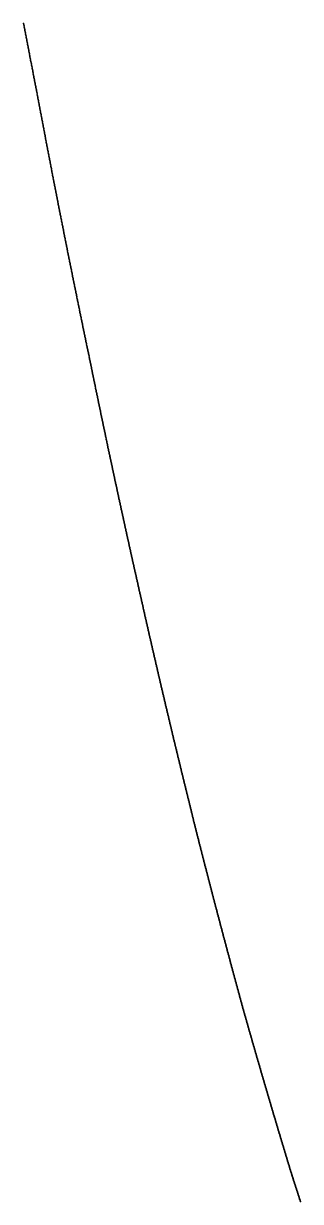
# Model space of a CAD drawing. Header units: metres. Extents: x 0 to 360, y 46 to 216.
# Drawn here: x 169.94 to 179.99, y 89.72 to 132.54 of the extents above; entities that cross this region are included whole.
import ezdxf

# ---------------------------------------------------------------- set-up
doc = ezdxf.new("R2010")
doc.units = ezdxf.units.M

msp = doc.modelspace()

# ---------------------------------------------------------------- linework, layer by layer
for p in [(169.938, 132.541), (169.946, 132.498), (169.954, 132.456), (169.962, 132.414), (169.97, 132.372), (169.978, 132.33), (169.986, 132.287), (169.994, 132.245), (170.002, 132.203), (170.01, 132.161), (170.018, 132.119), (170.027, 132.077), (170.035, 132.035), (170.043, 131.993), (170.051, 131.951), (170.059, 131.909), (170.067, 131.867), (170.075, 131.825), (170.083, 131.784), (170.091, 131.742), (170.099, 131.7), (170.107, 131.658), (170.115, 131.616), (170.123, 131.575), (170.131, 131.533), (170.139, 131.491), (170.147, 131.45), (170.155, 131.408), (170.163, 131.366), (170.171, 131.325), (170.179, 131.283), (170.187, 131.242), (170.195, 131.2), (170.203, 131.159), (170.211, 131.117), (170.22, 131.076), (170.228, 131.034), (170.236, 130.993), (170.244, 130.952), (170.252, 130.91), (170.26, 130.869), (170.268, 130.828), (170.276, 130.787), (170.284, 130.745), (170.292, 130.704), (170.3, 130.663), (170.308, 130.622), (170.316, 130.581), (170.324, 130.539), (170.332, 130.498), (170.34, 130.457), (170.348, 130.416), (170.356, 130.375), (170.364, 130.334), (170.372, 130.293), (170.38, 130.252), (170.388, 130.211), (170.396, 130.17), (170.404, 130.129), (170.412, 130.089), (170.42, 130.048), (170.428, 130.006), (170.436, 129.954), (170.444, 129.909), (170.452, 129.866), (170.46, 129.823), (170.468, 129.781), (170.476, 129.738), (170.484, 129.695), (170.492, 129.653), (170.5, 129.61), (170.508, 129.568), (170.516, 129.525), (170.524, 129.483), (170.532, 129.44), (170.54, 129.398), (170.548, 129.356), (170.556, 129.313), (170.564, 129.271), (170.572, 129.229), (170.58, 129.186), (170.588, 129.144), (170.596, 129.102), (170.604, 129.06), (170.612, 129.017), (170.62, 128.975), (170.628, 128.933), (170.636, 128.891), (170.644, 128.849), (170.652, 128.807), (170.66, 128.765), (170.668, 128.723), (170.676, 128.681), (170.684, 128.639), (170.692, 128.597), (170.7, 128.555), (170.708, 128.513), (170.716, 128.471), (170.724, 128.429), (170.731, 128.388), (170.739, 128.346), (170.747, 128.304), (170.755, 128.262), (170.763, 128.221), (170.771, 128.179), (170.779, 128.137), (170.787, 128.096), (170.795, 128.054), (170.803, 128.012), (170.811, 127.971), (170.819, 127.929), (170.827, 127.888), (170.835, 127.846), (170.843, 127.805), (170.851, 127.763), (170.859, 127.722), (170.867, 127.681), (170.875, 127.639), (170.883, 127.598), (170.891, 127.557), (170.899, 127.515), (170.907, 127.474), (170.915, 127.433), (170.922, 127.392), (170.93, 127.35), (170.938, 127.309), (170.946, 127.268), (170.954, 127.227), (170.962, 127.186), (170.97, 127.145), (170.978, 127.104), (170.986, 127.063), (170.994, 127.022), (171.002, 126.981), (171.01, 126.94), (171.018, 126.899), (171.026, 126.858), (171.034, 126.817), (171.042, 126.776), (171.049, 126.735), (171.057, 126.694), (171.065, 126.654), (171.073, 126.613), (171.081, 126.572), (171.089, 126.531), (171.097, 126.491), (171.105, 126.45), (171.113, 126.409), (171.121, 126.369), (171.129, 126.328), (171.137, 126.287), (171.145, 126.247), (171.152, 126.206), (171.16, 126.166), (171.168, 126.125), (171.176, 126.085), (171.184, 126.044), (171.192, 126.004), (171.2, 125.964), (171.208, 125.923), (171.216, 125.883), (171.224, 125.843), (171.232, 125.802), (171.24, 125.762), (171.247, 125.722), (171.255, 125.681), (171.263, 125.641), (171.271, 125.601), (171.279, 125.561), (171.287, 125.521), (171.295, 125.481), (171.303, 125.441), (171.311, 125.4), (171.319, 125.36), (171.326, 125.32), (171.334, 125.28), (171.342, 125.24), (171.35, 125.2), (171.358, 125.161), (171.366, 125.121), (171.374, 125.081), (171.382, 125.041), (171.39, 125.001), (171.398, 124.961), (171.405, 124.921), (171.413, 124.882), (171.421, 124.842), (171.429, 124.802), (171.437, 124.762), (171.445, 124.723), (171.453, 124.683), (171.461, 124.643), (171.469, 124.604), (171.476, 124.564), (171.484, 124.525), (171.492, 124.485), (171.5, 124.446), (171.508, 124.406), (171.516, 124.367), (171.524, 124.327), (171.532, 124.288), (171.539, 124.248), (171.547, 124.209), (171.555, 124.17), (171.563, 124.13), (171.571, 124.091), (171.579, 124.052), (171.587, 124.012), (171.595, 123.973), (171.602, 123.934), (171.61, 123.895), (171.618, 123.856), (171.626, 123.816), (171.634, 123.777), (171.642, 123.738), (171.65, 123.699), (171.657, 123.66), (171.665, 123.621), (171.673, 123.582), (171.681, 123.543), (171.689, 123.504), (171.697, 123.465), (171.705, 123.426), (171.712, 123.387), (171.72, 123.348), (171.728, 123.309), (171.736, 123.271), (171.744, 123.232), (171.752, 123.193), (171.76, 123.154), (171.767, 123.115), (171.775, 123.077), (171.783, 123.038), (171.791, 122.999), (171.799, 122.961), (171.807, 122.922), (171.814, 122.883), (171.822, 122.845), (171.83, 122.806), (171.838, 122.768), (171.846, 122.729), (171.854, 122.69), (171.861, 122.652), (171.869, 122.614), (171.877, 122.575), (171.885, 122.537), (171.893, 122.498), (171.901, 122.46), (171.908, 122.421), (171.916, 122.383), (171.924, 122.345), (171.932, 122.307), (171.94, 122.268), (171.948, 122.23), (171.955, 122.192), (171.963, 122.154), (171.971, 122.115), (171.979, 122.077), (171.987, 122.039), (171.995, 122.001), (172.002, 121.963), (172.01, 121.925), (172.018, 121.887), (172.026, 121.849), (172.034, 121.811), (172.041, 121.773), (172.049, 121.735), (172.057, 121.697), (172.065, 121.659), (172.073, 121.621), (172.081, 121.583), (172.088, 121.545), (172.096, 121.507), (172.104, 121.469), (172.112, 121.432), (172.12, 121.394), (172.127, 121.356), (172.135, 121.318), (172.143, 121.281), (172.151, 121.243), (172.159, 121.205), (172.166, 121.168), (172.174, 121.13), (172.182, 121.092), (172.19, 121.055), (172.198, 121.017), (172.205, 120.98), (172.213, 120.942), (172.221, 120.905), (172.229, 120.867), (172.237, 120.83), (172.244, 120.792), (172.252, 120.755), (172.26, 120.717), (172.268, 120.68), (172.276, 120.643), (172.283, 120.605), (172.291, 120.568), (172.299, 120.531), (172.307, 120.493), (172.314, 120.456), (172.322, 120.419), (172.33, 120.382), (172.338, 120.345), (172.346, 120.307), (172.353, 120.27), (172.361, 120.233), (172.369, 120.196), (172.377, 120.159), (172.384, 120.122), (172.392, 120.081), (172.4, 120.035), (172.408, 119.996), (172.416, 119.958), (172.423, 119.921), (172.431, 119.883), (172.439, 119.845), (172.447, 119.807), (172.454, 119.769), (172.462, 119.731), (172.47, 119.693), (172.478, 119.656), (172.486, 119.618), (172.493, 119.58), (172.501, 119.542), (172.509, 119.505), (172.517, 119.467), (172.524, 119.429), (172.532, 119.392), (172.54, 119.354), (172.548, 119.317), (172.555, 119.279), (172.563, 119.241), (172.571, 119.204), (172.579, 119.166), (172.586, 119.129), (172.594, 119.091), (172.602, 119.054), (172.61, 119.016), (172.617, 118.979), (172.625, 118.942), (172.633, 118.904), (172.641, 118.867), (172.648, 118.83), (172.656, 118.792), (172.664, 118.755), (172.672, 118.718), (172.679, 118.681), (172.687, 118.643), (172.695, 118.606), (172.703, 118.569), (172.71, 118.532), (172.718, 118.495), (172.726, 118.458), (172.734, 118.42), (172.741, 118.383), (172.749, 118.346), (172.757, 118.309), (172.764, 118.272), (172.772, 118.235), (172.78, 118.198), (172.788, 118.161), (172.795, 118.124), (172.803, 118.087), (172.811, 118.051), (172.819, 118.014), (172.826, 117.977), (172.834, 117.94), (172.842, 117.903), (172.849, 117.866), (172.857, 117.83), (172.865, 117.793), (172.873, 117.756), (172.88, 117.719), (172.888, 117.683), (172.896, 117.646), (172.904, 117.609), (172.911, 117.573), (172.919, 117.536), (172.927, 117.499), (172.934, 117.463), (172.942, 117.426), (172.95, 117.39), (172.958, 117.353), (172.965, 117.317), (172.973, 117.28), (172.981, 117.244), (172.988, 117.207), (172.996, 117.171), (173.004, 117.135), (173.011, 117.098), (173.019, 117.062), (173.027, 117.026), (173.035, 116.989), (173.042, 116.953), (173.05, 116.917), (173.058, 116.88), (173.065, 116.844), (173.073, 116.808), (173.081, 116.772), (173.088, 116.736), (173.096, 116.699), (173.104, 116.663), (173.112, 116.627), (173.119, 116.591), (173.127, 116.555), (173.135, 116.519), (173.142, 116.483), (173.15, 116.447), (173.158, 116.411), (173.165, 116.375), (173.173, 116.339), (173.181, 116.303), (173.188, 116.267), (173.196, 116.231), (173.204, 116.195), (173.212, 116.159), (173.219, 116.124), (173.227, 116.088), (173.235, 116.052), (173.242, 116.016), (173.25, 115.98), (173.258, 115.945), (173.265, 115.909), (173.273, 115.873), (173.281, 115.837), (173.288, 115.802), (173.296, 115.766), (173.304, 115.731), (173.311, 115.695), (173.319, 115.659), (173.327, 115.624), (173.334, 115.588), (173.342, 115.553), (173.35, 115.517), (173.357, 115.482), (173.365, 115.446), (173.373, 115.411), (173.38, 115.375), (173.388, 115.34), (173.396, 115.304), (173.403, 115.269), (173.411, 115.234), (173.419, 115.198), (173.426, 115.163), (173.434, 115.128), (173.442, 115.092), (173.449, 115.057), (173.457, 115.022), (173.465, 114.987), (173.472, 114.952), (173.48, 114.916), (173.488, 114.881), (173.495, 114.846), (173.503, 114.811), (173.51, 114.776), (173.518, 114.741), (173.526, 114.706), (173.533, 114.671), (173.541, 114.635), (173.549, 114.6), (173.556, 114.565), (173.564, 114.53), (173.572, 114.495), (173.579, 114.461), (173.587, 114.426), (173.595, 114.391), (173.602, 114.356), (173.61, 114.321), (173.617, 114.286), (173.625, 114.251), (173.633, 114.216), (173.64, 114.182), (173.648, 114.147), (173.656, 114.112), (173.663, 114.077), (173.671, 114.043), (173.679, 114.008), (173.686, 113.973), (173.694, 113.939), (173.701, 113.904), (173.709, 113.869), (173.717, 113.835), (173.724, 113.8), (173.732, 113.766), (173.74, 113.731), (173.747, 113.696), (173.755, 113.662), (173.762, 113.627), (173.77, 113.593), (173.778, 113.559), (173.785, 113.524), (173.793, 113.49), (173.801, 113.455), (173.808, 113.421), (173.816, 113.387), (173.823, 113.352), (173.831, 113.318), (173.839, 113.284), (173.846, 113.249), (173.854, 113.215), (173.861, 113.181), (173.869, 113.146), (173.877, 113.112), (173.884, 113.078), (173.892, 113.044), (173.899, 113.01), (173.907, 112.976), (173.915, 112.941), (173.922, 112.907), (173.93, 112.873), (173.937, 112.839), (173.945, 112.805), (173.953, 112.771), (173.96, 112.737), (173.968, 112.703), (173.975, 112.669), (173.983, 112.635), (173.991, 112.601), (173.998, 112.567), (174.006, 112.533), (174.013, 112.499), (174.021, 112.465), (174.029, 112.432), (174.036, 112.398), (174.044, 112.364), (174.051, 112.33), (174.059, 112.296), (174.067, 112.263), (174.074, 112.229), (174.082, 112.195), (174.089, 112.161), (174.097, 112.128), (174.105, 112.094), (174.112, 112.06), (174.12, 112.027), (174.127, 111.993), (174.135, 111.959), (174.142, 111.926), (174.15, 111.892), (174.158, 111.859), (174.165, 111.825), (174.173, 111.792), (174.18, 111.758), (174.188, 111.725), (174.195, 111.691), (174.203, 111.658), (174.211, 111.624), (174.218, 111.591), (174.226, 111.558), (174.233, 111.524), (174.241, 111.491), (174.248, 111.458), (174.256, 111.424), (174.264, 111.391), (174.271, 111.358), (174.279, 111.324), (174.286, 111.286), (174.294, 111.246), (174.301, 111.213), (174.309, 111.18), (174.317, 111.146), (174.324, 111.113), (174.332, 111.079), (174.339, 111.046), (174.347, 111.013), (174.354, 110.979), (174.362, 110.946), (174.369, 110.913), (174.377, 110.88), (174.385, 110.846), (174.392, 110.813), (174.4, 110.78), (174.407, 110.747), (174.415, 110.714), (174.422, 110.68), (174.43, 110.647), (174.437, 110.614), (174.445, 110.581), (174.452, 110.548), (174.46, 110.515), (174.468, 110.482), (174.475, 110.449), (174.483, 110.416), (174.49, 110.383), (174.498, 110.35), (174.505, 110.317), (174.513, 110.284), (174.52, 110.251), (174.528, 110.218), (174.535, 110.185), (174.543, 110.152), (174.551, 110.119), (174.558, 110.086), (174.566, 110.053), (174.573, 110.021), (174.581, 109.988), (174.588, 109.955), (174.596, 109.922), (174.603, 109.889), (174.611, 109.857), (174.618, 109.824), (174.626, 109.791), (174.633, 109.759), (174.641, 109.726), (174.648, 109.693), (174.656, 109.661), (174.663, 109.628), (174.671, 109.595), (174.679, 109.563), (174.686, 109.53), (174.694, 109.498), (174.701, 109.465), (174.709, 109.433), (174.716, 109.4), (174.724, 109.368), (174.731, 109.335), (174.739, 109.303), (174.746, 109.27), (174.754, 109.238), (174.761, 109.205), (174.769, 109.173), (174.776, 109.14), (174.784, 109.108), (174.791, 109.076), (174.799, 109.043), (174.806, 109.011), (174.814, 108.979), (174.821, 108.946), (174.829, 108.914), (174.836, 108.882), (174.844, 108.85), (174.851, 108.817), (174.859, 108.785), (174.866, 108.753), (174.874, 108.721), (174.881, 108.689), (174.889, 108.657), (174.896, 108.624), (174.904, 108.592), (174.911, 108.56), (174.919, 108.528), (174.926, 108.496), (174.934, 108.464), (174.941, 108.432), (174.949, 108.4), (174.956, 108.368), (174.964, 108.336), (174.971, 108.304), (174.979, 108.272), (174.986, 108.24), (174.994, 108.208), (175.001, 108.176), (175.009, 108.144), (175.016, 108.113), (175.024, 108.081), (175.031, 108.049), (175.039, 108.017), (175.046, 107.985), (175.054, 107.954), (175.061, 107.922), (175.069, 107.89), (175.076, 107.858), (175.083, 107.826), (175.091, 107.795), (175.098, 107.763), (175.106, 107.731), (175.113, 107.7), (175.121, 107.668), (175.128, 107.636), (175.136, 107.605), (175.143, 107.573), (175.151, 107.542), (175.158, 107.51), (175.166, 107.479), (175.173, 107.447), (175.181, 107.415), (175.188, 107.384), (175.196, 107.352), (175.203, 107.321), (175.211, 107.29), (175.218, 107.258), (175.225, 107.227), (175.233, 107.195), (175.24, 107.164), (175.248, 107.132), (175.255, 107.101), (175.263, 107.07), (175.27, 107.038), (175.278, 107.007), (175.285, 106.976), (175.293, 106.944), (175.3, 106.913), (175.307, 106.882), (175.315, 106.851), (175.322, 106.819), (175.33, 106.788), (175.337, 106.757), (175.345, 106.726), (175.352, 106.695), (175.36, 106.664), (175.367, 106.632), (175.375, 106.601), (175.382, 106.57), (175.389, 106.539), (175.397, 106.508), (175.404, 106.477), (175.412, 106.446), (175.419, 106.415), (175.427, 106.384), (175.434, 106.353), (175.442, 106.322), (175.449, 106.291), (175.456, 106.26), (175.464, 106.229), (175.471, 106.198), (175.479, 106.167), (175.486, 106.136), (175.494, 106.105), (175.501, 106.075), (175.508, 106.044), (175.516, 106.013), (175.523, 105.982), (175.531, 105.951), (175.538, 105.921), (175.546, 105.89), (175.553, 105.859), (175.56, 105.828), (175.568, 105.798), (175.575, 105.767), (175.583, 105.736), (175.59, 105.706), (175.598, 105.675), (175.605, 105.644), (175.612, 105.614), (175.62, 105.583), (175.627, 105.552), (175.635, 105.522), (175.642, 105.491), (175.65, 105.461), (175.657, 105.43), (175.664, 105.4), (175.672, 105.369), (175.679, 105.339), (175.687, 105.308), (175.694, 105.278), (175.701, 105.247), (175.709, 105.217), (175.716, 105.186), (175.724, 105.156), (175.731, 105.126), (175.739, 105.095), (175.746, 105.065), (175.753, 105.034), (175.761, 105.004), (175.768, 104.974), (175.776, 104.944), (175.783, 104.913), (175.79, 104.883), (175.798, 104.853), (175.805, 104.822), (175.813, 104.792), (175.82, 104.762), (175.827, 104.732), (175.835, 104.702), (175.842, 104.671), (175.85, 104.641), (175.857, 104.611), (175.864, 104.581), (175.872, 104.551), (175.879, 104.521), (175.887, 104.491), (175.894, 104.461), (175.901, 104.431), (175.909, 104.401), (175.916, 104.371), (175.924, 104.341), (175.931, 104.311), (175.938, 104.281), (175.946, 104.251), (175.953, 104.221), (175.96, 104.191), (175.968, 104.161), (175.975, 104.131), (175.983, 104.101), (175.99, 104.071), (175.997, 104.041), (176.005, 104.012), (176.012, 103.982), (176.02, 103.952), (176.027, 103.922), (176.034, 103.892), (176.042, 103.863), (176.049, 103.833), (176.056, 103.803), (176.064, 103.773), (176.071, 103.744), (176.079, 103.714), (176.086, 103.684), (176.093, 103.655), (176.101, 103.625), (176.108, 103.595), (176.115, 103.561), (176.123, 103.527), (176.13, 103.497), (176.138, 103.468), (176.145, 103.439), (176.152, 103.41), (176.16, 103.381), (176.167, 103.351), (176.174, 103.322), (176.182, 103.293), (176.189, 103.264), (176.196, 103.235), (176.204, 103.206), (176.211, 103.177), (176.219, 103.148), (176.226, 103.119), (176.233, 103.09), (176.241, 103.06), (176.248, 103.031), (176.255, 103.002), (176.263, 102.973), (176.27, 102.944), (176.277, 102.916), (176.285, 102.887), (176.292, 102.858), (176.299, 102.829), (176.307, 102.8), (176.314, 102.771), (176.321, 102.742), (176.329, 102.713), (176.336, 102.684), (176.344, 102.655), (176.351, 102.627), (176.358, 102.598), (176.366, 102.569), (176.373, 102.54), (176.38, 102.511), (176.388, 102.483), (176.395, 102.454), (176.402, 102.425), (176.41, 102.396), (176.417, 102.368), (176.424, 102.339), (176.432, 102.31), (176.439, 102.281), (176.446, 102.253), (176.454, 102.224), (176.461, 102.195), (176.468, 102.167), (176.476, 102.138), (176.483, 102.11), (176.49, 102.081), (176.498, 102.052), (176.505, 102.024), (176.512, 101.995), (176.52, 101.967), (176.527, 101.938), (176.534, 101.91), (176.542, 101.881), (176.549, 101.853), (176.556, 101.824), (176.564, 101.796), (176.571, 101.767), (176.578, 101.739), (176.586, 101.71), (176.593, 101.682), (176.6, 101.654), (176.608, 101.625), (176.615, 101.597), (176.622, 101.568), (176.63, 101.54), (176.637, 101.512), (176.644, 101.483), (176.651, 101.455), (176.659, 101.427), (176.666, 101.399), (176.673, 101.37), (176.681, 101.342), (176.688, 101.314), (176.695, 101.286), (176.703, 101.257), (176.71, 101.229), (176.717, 101.201), (176.725, 101.173), (176.732, 101.144), (176.739, 101.116), (176.747, 101.088), (176.754, 101.06), (176.761, 101.032), (176.768, 101.004), (176.776, 100.976), (176.783, 100.948), (176.79, 100.92), (176.798, 100.891), (176.805, 100.863), (176.812, 100.835), (176.82, 100.807), (176.827, 100.779), (176.834, 100.751), (176.841, 100.723), (176.849, 100.695), (176.856, 100.667), (176.863, 100.639), (176.871, 100.612), (176.878, 100.584), (176.885, 100.556), (176.893, 100.528), (176.9, 100.5), (176.907, 100.472), (176.914, 100.444), (176.922, 100.416), (176.929, 100.388), (176.936, 100.361), (176.944, 100.333), (176.951, 100.305), (176.958, 100.277), (176.965, 100.249), (176.973, 100.222), (176.98, 100.194), (176.987, 100.166), (176.995, 100.138), (177.002, 100.111), (177.009, 100.083), (177.016, 100.055), (177.024, 100.028), (177.031, 100), (177.038, 99.972), (177.045, 99.945), (177.053, 99.917), (177.06, 99.889), (177.067, 99.862), (177.075, 99.834), (177.082, 99.807), (177.089, 99.779), (177.096, 99.752), (177.104, 99.724), (177.111, 99.696), (177.118, 99.669), (177.125, 99.641), (177.133, 99.614), (177.14, 99.586), (177.147, 99.559), (177.155, 99.532), (177.162, 99.504), (177.169, 99.477), (177.176, 99.449), (177.184, 99.422), (177.191, 99.394), (177.198, 99.367), (177.205, 99.34), (177.213, 99.312), (177.22, 99.285), (177.227, 99.258), (177.234, 99.23), (177.242, 99.203), (177.249, 99.176), (177.256, 99.148), (177.263, 99.121), (177.271, 99.094), (177.278, 99.067), (177.285, 99.039), (177.292, 99.012), (177.3, 98.985), (177.307, 98.958), (177.314, 98.931), (177.322, 98.903), (177.329, 98.876), (177.336, 98.849), (177.343, 98.822), (177.35, 98.795), (177.358, 98.768), (177.365, 98.741), (177.372, 98.713), (177.379, 98.686), (177.387, 98.659), (177.394, 98.632), (177.401, 98.605), (177.408, 98.578), (177.416, 98.551), (177.423, 98.524), (177.43, 98.497), (177.437, 98.47), (177.445, 98.443), (177.452, 98.416), (177.459, 98.389), (177.466, 98.362), (177.474, 98.335), (177.481, 98.308), (177.488, 98.282), (177.495, 98.255), (177.503, 98.228), (177.51, 98.201), (177.517, 98.174), (177.524, 98.147), (177.531, 98.12), (177.539, 98.094), (177.546, 98.067), (177.553, 98.04), (177.56, 98.013), (177.568, 97.986), (177.575, 97.96), (177.582, 97.933), (177.589, 97.906), (177.596, 97.879), (177.604, 97.853), (177.611, 97.826), (177.618, 97.799), (177.625, 97.773), (177.633, 97.746), (177.64, 97.719), (177.647, 97.693), (177.654, 97.666), (177.661, 97.639), (177.669, 97.613), (177.676, 97.586), (177.683, 97.56), (177.69, 97.533), (177.698, 97.507), (177.705, 97.48), (177.712, 97.453), (177.719, 97.427), (177.726, 97.4), (177.734, 97.374), (177.741, 97.347), (177.748, 97.321), (177.755, 97.294), (177.762, 97.268), (177.77, 97.242), (177.777, 97.215), (177.784, 97.189), (177.791, 97.162), (177.798, 97.136), (177.806, 97.11), (177.813, 97.083), (177.82, 97.057), (177.827, 97.03), (177.834, 97.004), (177.842, 96.978), (177.849, 96.951), (177.856, 96.925), (177.863, 96.899), (177.87, 96.873), (177.878, 96.846), (177.885, 96.818), (177.892, 96.786), (177.899, 96.76), (177.906, 96.735), (177.914, 96.71), (177.921, 96.684), (177.928, 96.659), (177.935, 96.633), (177.942, 96.608), (177.95, 96.583), (177.957, 96.557), (177.964, 96.532), (177.971, 96.507), (177.978, 96.481), (177.986, 96.456), (177.993, 96.431), (178, 96.405), (178.007, 96.38), (178.014, 96.355), (178.021, 96.33), (178.029, 96.304), (178.036, 96.279), (178.043, 96.254), (178.05, 96.229), (178.057, 96.203), (178.065, 96.178), (178.072, 96.153), (178.079, 96.128), (178.086, 96.103), (178.093, 96.077), (178.1, 96.052), (178.108, 96.027), (178.115, 96.002), (178.122, 95.977), (178.129, 95.952), (178.136, 95.927), (178.143, 95.901), (178.151, 95.876), (178.158, 95.851), (178.165, 95.826), (178.172, 95.801), (178.179, 95.776), (178.186, 95.751), (178.194, 95.726), (178.201, 95.701), (178.208, 95.676), (178.215, 95.651), (178.222, 95.626), (178.229, 95.601), (178.237, 95.576), (178.244, 95.551), (178.251, 95.526), (178.258, 95.501), (178.265, 95.476), (178.272, 95.451), (178.28, 95.426), (178.287, 95.401), (178.294, 95.377), (178.301, 95.352), (178.308, 95.327), (178.315, 95.302), (178.322, 95.277), (178.33, 95.252), (178.337, 95.227), (178.344, 95.202), (178.351, 95.178), (178.358, 95.153), (178.365, 95.128), (178.373, 95.103), (178.38, 95.078), (178.387, 95.054), (178.394, 95.029), (178.401, 95.004), (178.408, 94.979), (178.415, 94.955), (178.423, 94.93), (178.43, 94.905), (178.437, 94.881), (178.444, 94.856), (178.451, 94.831), (178.458, 94.806), (178.465, 94.782), (178.473, 94.757), (178.48, 94.732), (178.487, 94.708), (178.494, 94.683), (178.501, 94.659), (178.508, 94.634), (178.515, 94.609), (178.523, 94.585), (178.53, 94.56), (178.537, 94.536), (178.544, 94.511), (178.551, 94.486), (178.558, 94.462), (178.565, 94.437), (178.572, 94.413), (178.58, 94.388), (178.587, 94.364), (178.594, 94.339), (178.601, 94.315), (178.608, 94.29), (178.615, 94.266), (178.622, 94.241), (178.629, 94.217), (178.637, 94.193), (178.644, 94.168), (178.651, 94.144), (178.658, 94.119), (178.665, 94.095), (178.672, 94.07), (178.679, 94.046), (178.686, 94.022), (178.694, 93.997), (178.701, 93.973), (178.708, 93.949), (178.715, 93.924), (178.722, 93.9), (178.729, 93.876), (178.736, 93.851), (178.743, 93.827), (178.751, 93.803), (178.758, 93.778), (178.765, 93.754), (178.772, 93.73), (178.779, 93.706), (178.786, 93.681), (178.793, 93.657), (178.8, 93.633), (178.807, 93.609), (178.815, 93.584), (178.822, 93.56), (178.829, 93.536), (178.836, 93.512), (178.843, 93.488), (178.85, 93.464), (178.857, 93.439), (178.864, 93.415), (178.871, 93.391), (178.878, 93.367), (178.886, 93.343), (178.893, 93.319), (178.9, 93.295), (178.907, 93.271), (178.914, 93.246), (178.921, 93.222), (178.928, 93.198), (178.935, 93.174), (178.942, 93.15), (178.949, 93.126), (178.957, 93.102), (178.964, 93.078), (178.971, 93.054), (178.978, 93.03), (178.985, 93.006), (178.992, 92.982), (178.999, 92.958), (179.006, 92.934), (179.013, 92.91), (179.02, 92.886), (179.027, 92.862), (179.035, 92.839), (179.042, 92.815), (179.049, 92.791), (179.056, 92.767), (179.063, 92.743), (179.07, 92.719), (179.077, 92.695), (179.084, 92.671), (179.091, 92.648), (179.098, 92.624), (179.105, 92.6), (179.113, 92.576), (179.12, 92.552), (179.127, 92.528), (179.134, 92.505), (179.141, 92.481), (179.148, 92.457), (179.155, 92.433), (179.162, 92.41), (179.169, 92.386), (179.176, 92.362), (179.183, 92.338), (179.19, 92.315), (179.197, 92.291), (179.205, 92.267), (179.212, 92.244), (179.219, 92.22), (179.226, 92.196), (179.233, 92.173), (179.24, 92.149), (179.247, 92.125), (179.254, 92.102), (179.261, 92.078), (179.268, 92.054), (179.275, 92.031), (179.282, 92.007), (179.289, 91.984), (179.296, 91.96), (179.303, 91.936), (179.311, 91.913), (179.318, 91.889), (179.325, 91.866), (179.332, 91.842), (179.339, 91.819), (179.346, 91.795), (179.353, 91.772), (179.36, 91.748), (179.367, 91.725), (179.374, 91.701), (179.381, 91.678), (179.388, 91.654), (179.395, 91.631), (179.402, 91.607), (179.409, 91.584), (179.416, 91.56), (179.423, 91.537), (179.431, 91.514), (179.438, 91.49), (179.445, 91.467), (179.452, 91.443), (179.459, 91.42), (179.466, 91.397), (179.473, 91.373), (179.48, 91.35), (179.487, 91.327), (179.494, 91.303), (179.501, 91.28), (179.508, 91.257), (179.515, 91.233), (179.522, 91.21), (179.529, 91.187), (179.536, 91.164), (179.543, 91.14), (179.55, 91.117), (179.557, 91.094), (179.564, 91.071), (179.571, 91.047), (179.578, 91.024), (179.586, 91.001), (179.593, 90.978), (179.6, 90.954), (179.607, 90.929), (179.614, 90.902), (179.621, 90.88), (179.628, 90.858), (179.635, 90.836), (179.642, 90.814), (179.649, 90.792), (179.656, 90.77), (179.663, 90.748), (179.67, 90.726), (179.677, 90.704), (179.684, 90.682), (179.691, 90.66), (179.698, 90.638), (179.705, 90.616), (179.712, 90.594), (179.719, 90.572), (179.726, 90.55), (179.733, 90.528), (179.74, 90.506), (179.747, 90.484), (179.754, 90.462), (179.761, 90.44), (179.768, 90.418), (179.775, 90.397), (179.782, 90.375), (179.789, 90.353), (179.796, 90.331), (179.803, 90.309), (179.81, 90.287), (179.817, 90.265), (179.824, 90.243), (179.831, 90.222), (179.838, 90.2), (179.846, 90.178), (179.853, 90.156), (179.86, 90.134), (179.867, 90.113), (179.874, 90.091), (179.881, 90.069), (179.888, 90.047), (179.895, 90.025), (179.902, 90.004), (179.909, 89.982), (179.916, 89.96), (179.923, 89.938), (179.93, 89.917), (179.937, 89.895), (179.944, 89.873), (179.951, 89.851), (179.958, 89.83), (179.965, 89.808), (179.972, 89.786), (179.979, 89.765), (179.986, 89.743), (179.993, 89.721)]:
    msp.add_point(p)

doc.saveas('drawing.dxf')
